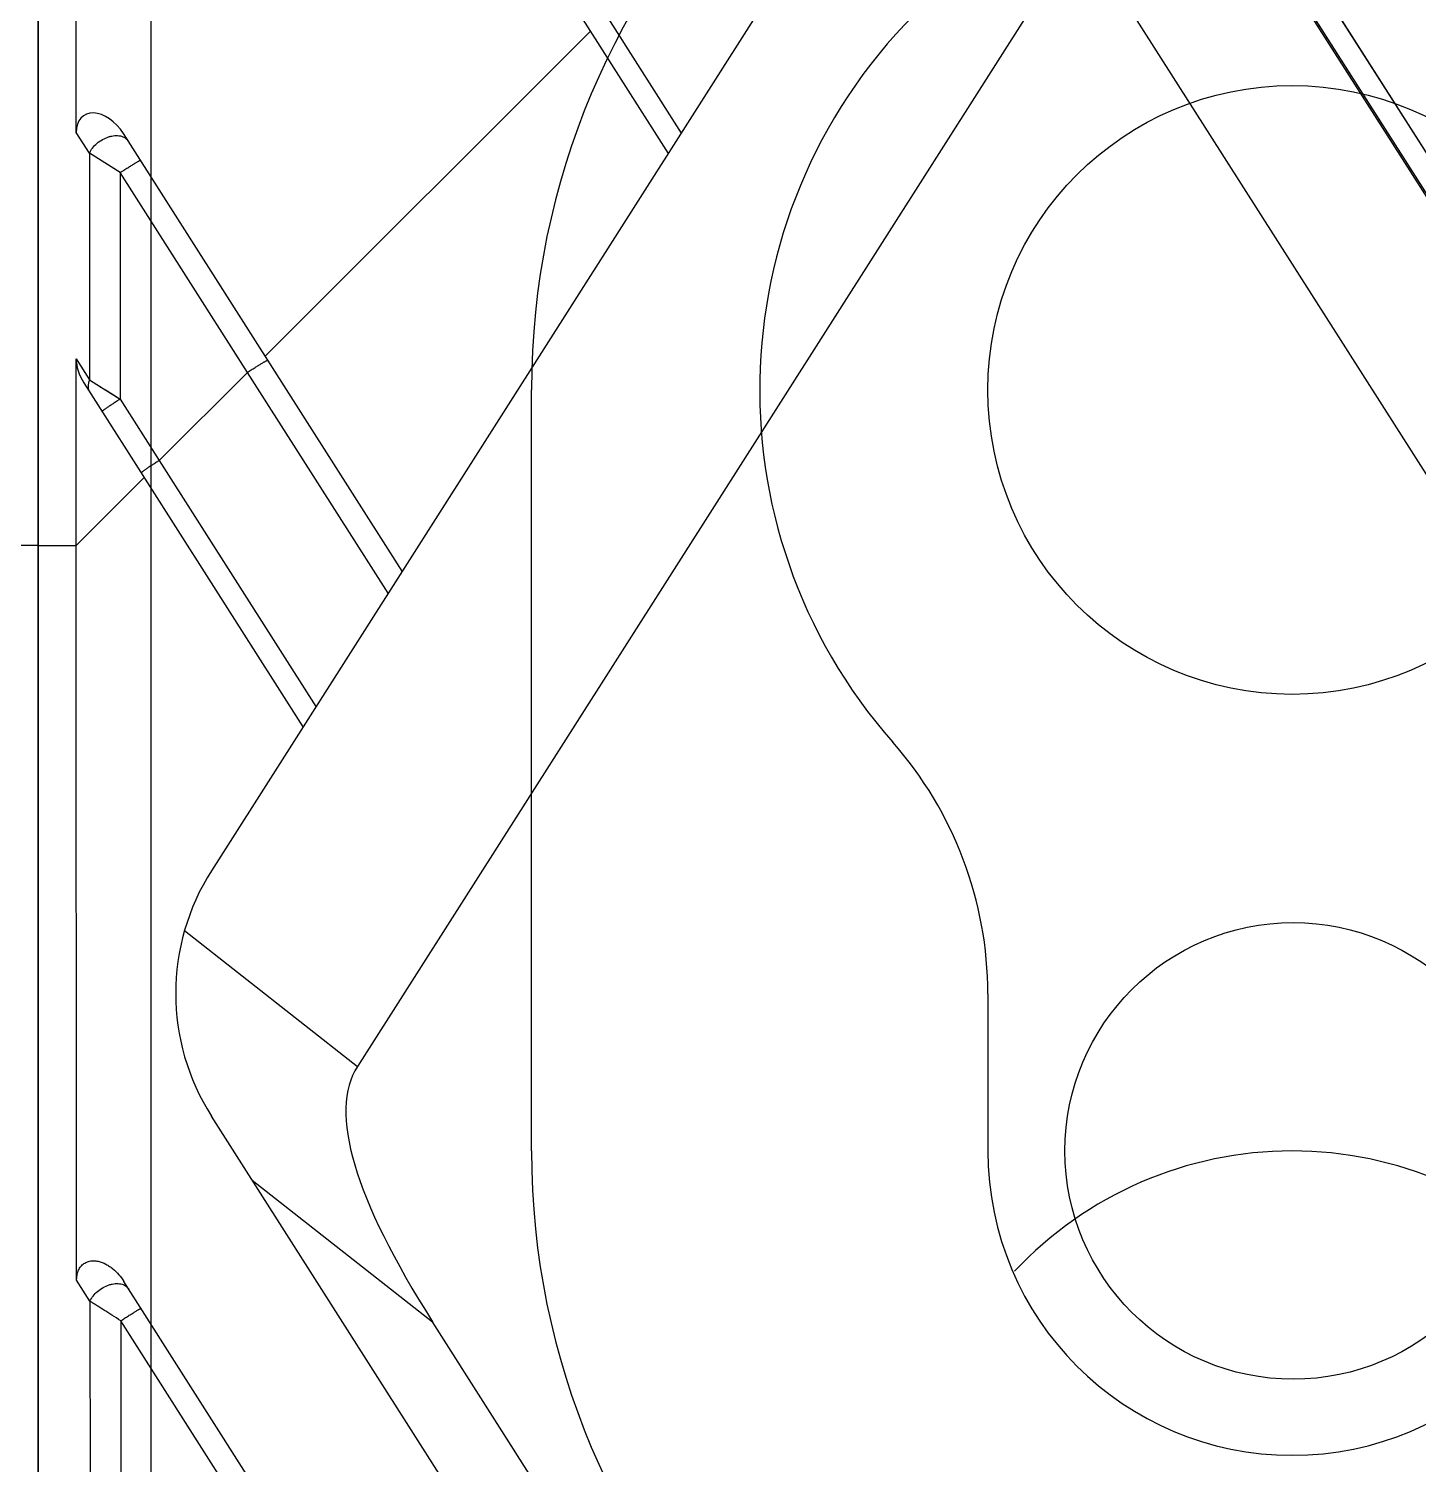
# Model space of a CAD drawing. Header units: millimetres. Extents: x 1409 to 26878, y 589 to 5187.
# Drawn here: x 15404.83 to 15423.1, y 2273.48 to 2292.35 of the extents above; entities that cross this region are included whole.
import ezdxf

# ---------------------------------------------------------------- set-up
doc = ezdxf.new("R2010")
doc.units = ezdxf.units.MM
doc.layers.add('02___PRT_ALL_AXES', color=7, linetype='Continuous')

# ---------------------------------------------------------------- blocks, each defined once
blk = doc.blocks.new('dfx')
at = {"color": 114, "linetype": 'Continuous', "lineweight": -3, "true_color": 0x139b48}
blk.add_line((13125.982, 8188.727), (13125.982, 8253.727), dxfattribs=at)
blk.add_arc((13140.982, 8210.227), 5, 43.1308, 136.8692, dxfattribs=at)
at = {"layer": '02___PRT_ALL_AXES', "color": 114, "linetype": 'Continuous', "lineweight": -3, "true_color": 0x139b48}
for p, q in [((13130.982, 8215.227), (13130.982, 8225.227)), ((13136.982, 8217.29), (13136.982, 8215.227))]:
    blk.add_line(p, q, dxfattribs=at)
blk.add_circle((13140.982, 8225.227), 4, dxfattribs=at)
for centre, radius, start, end in [((13140.982, 8225.227), 10, 0, 180), ((13140.982, 8225.227), 7, 318.5904, 221.4096), ((13131.982, 8217.29), 5, 0, 41.4096), ((13140.982, 8215.227), 10, 180, 0), ((13140.982, 8215.227), 4, 180, 0)]:
    blk.add_arc(centre, radius, start, end, dxfattribs=at)
blk = doc.blocks.new('*U69')
blk.add_blockref('dfx', (-13416.982, -8530.477))
blk = doc.blocks.new('*U70')
at = {"color": 0, "linetype": 'ByBlock', "lineweight": -2, "transparency": 16777216}
blk.add_blockref('*U69', (600, 0), dxfattribs=at)
blk = doc.blocks.new('1111')
at = {"color": 7, "linetype": 'Continuous'}
for p, q in [((16002.781, 6714.134), (16002.781, 7051.634)), ((16602.781, 7051.634), (16602.781, 6714.134)), ((16003.28, 6755.019), (16003.28, 6767.116)), ((16003.381, 6766.803), (16011.064, 6754.743)), ((16016.155, 6762.399), (16031.443, 6738.405)), ((16015.907, 6762.216), (16031.514, 6737.718)), ((16015.918, 6762.239), (16031.534, 6737.726)), ((16014.281, 6759.792), (16005.058, 6745.316)), ((16015.124, 6759.792), (16035.281, 6728.153)), ((16016.481, 6757.663), (16006.977, 6742.745)), ((16019.743, 6756.768), (16023.331, 6751.136)), ((16010.239, 6756.573), (16011.234, 6755.01)), ((16019.571, 6756.504), (16027.159, 6744.592)), ((16005.767, 6752.076), (16010.041, 6756.349)), ((16003.455, 6754.744), (16003.28, 6755.019)), ((16007.566, 6749.252), (16003.903, 6755.003)), ((16003.455, 6754.744), (16003.455, 6751.766)), ((16003.858, 6754.491), (16003.455, 6754.744)), ((16005.531, 6751.865), (16003.858, 6754.491)), ((16003.858, 6754.491), (16003.858, 6751.513)), ((16003.28, 6752.041), (16003.455, 6751.766)), ((16003.28, 6749.589), (16003.28, 6752.041)), ((16004.372, 6750.706), (16005.531, 6751.865)), ((16007.381, 6748.962), (16005.531, 6751.865)), ((16003.381, 6751.727), (16006.262, 6747.205)), ((16003.455, 6751.766), (16003.553, 6751.705)), ((16003.553, 6751.705), (16003.858, 6751.513)), ((16003.553, 6751.705), (16003.615, 6751.666)), ((16003.615, 6751.666), (16003.687, 6751.621)), ((16003.687, 6751.621), (16003.769, 6751.569)), ((16003.769, 6751.569), (16003.858, 6751.513)), ((16003.858, 6751.513), (16004.372, 6750.706)), ((16004.372, 6750.706), (16006.433, 6747.473)), ((16003.28, 6749.589), (16004.174, 6750.483)), ((16002.781, 6749.589), (16003.28, 6749.589)), ((16003.286, 6739.934), (16003.28, 6749.589)), ((16602.781, 6749.589), (16602.282, 6749.589)), ((16004.704, 6744.529), (16006.977, 6742.745)), ((16020.564, 6717.753), (16005.058, 6742.092)), ((16005.594, 6741.251), (16007.966, 6739.39)), ((16003.462, 6739.658), (16003.286, 6739.934)), ((16019.674, 6715.172), (16003.908, 6739.919)), ((16003.462, 6739.658), (16003.464, 6736.678)), ((16019.272, 6715.228), (16003.867, 6739.403)), ((16003.867, 6739.403), (16003.87, 6736.421)), ((16019.773, 6720.856), (16007.966, 6739.39))]:
    blk.add_line(p, q, dxfattribs=at)
blk.add_arc((16007.589, 6743.704), 3, 147.5, 212.5, dxfattribs=at)
for centre, major_axis, ratio, start_param, end_param in [((16003.642, 6754.854), (-0.264, 0.384), 0.642651, -1.624536, 0.752228), ((16003.642, 6751.876), (-0.264, 0.384), 0.642651, 0.752228, 1.517057), ((16031.062, 6723.945), (24.038, -18.866), 0.163628, -3.125474, -2.706063)]:
    blk.add_ellipse(centre, major_axis=major_axis, ratio=ratio, start_param=start_param, end_param=end_param, dxfattribs=at)
for points, knots in [([(16003.455, 6754.744), (16003.466, 6754.768), (16003.494, 6754.816), (16003.553, 6754.877), (16003.625, 6754.927), (16003.692, 6754.957), (16003.747, 6754.971), (16003.799, 6754.978), (16003.849, 6754.976), (16003.894, 6754.963), (16003.923, 6754.948), (16003.947, 6754.929), (16003.96, 6754.914), (16003.965, 6754.905)], [0, 0, 0, 0, 0.126758, 0.264209, 0.406553, 0.546898, 0.614349, 0.679007, 0.797934, 0.852288, 0.903522, 0.952419, 1, 1, 1, 1]), ([(16003.858, 6754.491), (16003.875, 6754.502), (16003.908, 6754.523), (16003.95, 6754.549), (16003.982, 6754.569), (16004.004, 6754.583), (16004.025, 6754.595), (16004.044, 6754.607), (16004.062, 6754.618), (16004.078, 6754.627), (16004.092, 6754.635), (16004.103, 6754.642), (16004.111, 6754.646), (16004.117, 6754.649), (16004.12, 6754.65), (16004.122, 6754.651), (16004.124, 6754.652), (16004.125, 6754.652), (16004.126, 6754.652), (16004.126, 6754.652)], [0, 0, 0, 0, 0.192507, 0.378902, 0.467383, 0.551547, 0.630534, 0.703523, 0.769793, 0.828658, 0.879541, 0.921915, 0.955367, 0.968646, 0.979578, 0.988145, 0.994348, 0.998221, 1, 1, 1, 1]), ([(16005.531, 6751.865), (16005.548, 6751.876), (16005.581, 6751.897), (16005.623, 6751.923), (16005.655, 6751.943), (16005.677, 6751.957), (16005.698, 6751.969), (16005.717, 6751.981), (16005.735, 6751.992), (16005.751, 6752.001), (16005.765, 6752.009), (16005.776, 6752.016), (16005.784, 6752.02), (16005.79, 6752.023), (16005.793, 6752.024), (16005.795, 6752.025), (16005.797, 6752.026), (16005.798, 6752.026), (16005.799, 6752.026), (16005.799, 6752.026)], [0, 0, 0, 0, 0.192507, 0.378902, 0.467383, 0.551547, 0.630534, 0.703523, 0.769793, 0.828658, 0.87954, 0.921915, 0.955367, 0.968646, 0.979578, 0.988145, 0.994348, 0.998221, 1, 1, 1, 1]), ([(16003.455, 6751.766), (16003.449, 6751.752), (16003.44, 6751.723), (16003.436, 6751.68), (16003.441, 6751.64), (16003.452, 6751.616), (16003.459, 6751.605)], [0, 0, 0, 0, 0.277177, 0.533061, 0.771506, 1, 1, 1, 1]), ([(16003.858, 6751.513), (16003.842, 6751.503), (16003.811, 6751.483), (16003.766, 6751.454), (16003.731, 6751.431), (16003.705, 6751.414), (16003.688, 6751.402), (16003.673, 6751.391), (16003.659, 6751.382), (16003.647, 6751.374), (16003.637, 6751.367), (16003.631, 6751.362), (16003.626, 6751.358), (16003.624, 6751.356), (16003.622, 6751.355), (16003.621, 6751.354), (16003.62, 6751.353), (16003.62, 6751.352), (16003.62, 6751.352)], [0, 0, 0, 0, 0.196965, 0.385213, 0.557811, 0.636283, 0.708546, 0.773962, 0.831919, 0.88191, 0.923472, 0.956239, 0.969238, 0.979938, 0.988324, 0.994402, 0.99821, 1, 1, 1, 1]), ([(16004.372, 6750.706), (16004.356, 6750.696), (16004.325, 6750.676), (16004.28, 6750.647), (16004.245, 6750.624), (16004.219, 6750.607), (16004.202, 6750.595), (16004.187, 6750.584), (16004.173, 6750.575), (16004.161, 6750.567), (16004.152, 6750.56), (16004.145, 6750.555), (16004.141, 6750.551), (16004.138, 6750.549), (16004.136, 6750.548), (16004.135, 6750.547), (16004.134, 6750.546), (16004.134, 6750.545), (16004.134, 6750.545)], [0, 0, 0, 0, 0.196965, 0.385213, 0.557811, 0.636283, 0.708546, 0.773962, 0.831919, 0.88191, 0.923472, 0.956239, 0.969238, 0.979938, 0.988324, 0.994402, 0.99821, 1, 1, 1, 1]), ([(16003.286, 6739.934), (16003.286, 6739.953), (16003.288, 6739.99), (16003.301, 6740.044), (16003.324, 6740.094), (16003.359, 6740.138), (16003.405, 6740.17), (16003.457, 6740.188), (16003.513, 6740.192), (16003.586, 6740.183), (16003.656, 6740.156), (16003.719, 6740.118), (16003.778, 6740.074), (16003.844, 6740.01), (16003.888, 6739.95), (16003.908, 6739.919)], [0, 0, 0, 0, 0.062571, 0.12513, 0.187649, 0.250122, 0.312559, 0.375004, 0.437483, 0.49999, 0.624773, 0.687326, 0.749883, 0.874917, 1, 1, 1, 1]), ([(16003.462, 6739.658), (16003.472, 6739.683), (16003.501, 6739.73), (16003.56, 6739.791), (16003.632, 6739.841), (16003.699, 6739.871), (16003.754, 6739.885), (16003.805, 6739.893), (16003.855, 6739.891), (16003.9, 6739.878), (16003.929, 6739.864), (16003.953, 6739.845), (16003.965, 6739.829), (16003.971, 6739.821)], [0, 0, 0, 0, 0.126818, 0.264561, 0.407299, 0.548001, 0.615572, 0.68029, 0.79911, 0.853278, 0.904242, 0.952798, 1, 1, 1, 1]), ([(16003.867, 6739.403), (16003.829, 6739.427), (16003.771, 6739.463), (16003.696, 6739.511), (16003.642, 6739.544), (16003.591, 6739.577), (16003.544, 6739.607), (16003.501, 6739.634), (16003.474, 6739.65), (16003.462, 6739.658)], [0, 0, 0, 0, 0.285447, 0.423782, 0.557073, 0.683505, 0.801042, 0.907362, 1, 1, 1, 1]), ([(16003.867, 6739.403), (16003.884, 6739.414), (16003.917, 6739.435), (16003.959, 6739.461), (16003.99, 6739.481), (16004.013, 6739.494), (16004.033, 6739.507), (16004.053, 6739.519), (16004.07, 6739.53), (16004.086, 6739.54), (16004.1, 6739.548), (16004.109, 6739.554), (16004.116, 6739.558), (16004.12, 6739.56), (16004.124, 6739.562), (16004.127, 6739.564), (16004.129, 6739.565), (16004.131, 6739.566), (16004.132, 6739.566), (16004.133, 6739.566), (16004.133, 6739.566), (16004.133, 6739.566)], [0, 0, 0, 0, 0.192802, 0.379408, 0.467967, 0.552191, 0.631222, 0.704241, 0.770527, 0.829393, 0.880263, 0.92261, 0.940451, 0.956014, 0.969259, 0.980148, 0.988655, 0.994774, 0.998509, 0.999504, 1, 1, 1, 1])]:
    blk.add_open_spline(points, degree=3, knots=knots, dxfattribs=at)
at = {"layer": '02___PRT_ALL_AXES', "color": 7, "linetype": 'Continuous'}
blk.add_circle((16019.281, 6741.634), 3, dxfattribs=at)
blk = doc.blocks.new('*U147')
blk.add_blockref('1111', (-16308.281, -6888.884))
blk = doc.blocks.new('*U148')
at = {"color": 0, "linetype": 'ByBlock', "lineweight": -2, "transparency": 16777216}
for p in [(0, 0), (600, 0)]:
    blk.add_blockref('*U147', p, dxfattribs=at)

msp = doc.modelspace()

# ---------------------------------------------------------------- block references
for name, p in [('*U148', (15110.4576, 2424.8499)), ('*U70', (15097.4439, 2592.8499))]:
    msp.add_blockref(name, p)

doc.saveas('drawing.dxf')
